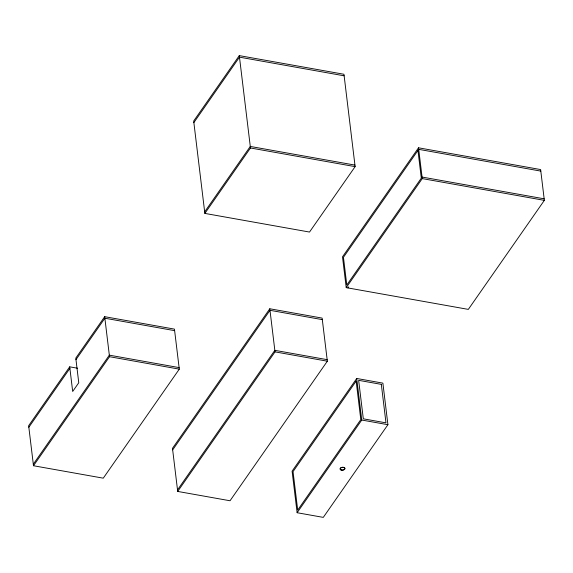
<?xml version="1.0" encoding="UTF-8"?>
<svg xmlns="http://www.w3.org/2000/svg" width="573" height="573" viewBox="0 0 573 573"><rect width="100%" height="100%" fill="white"/><g stroke="black" fill="none" stroke-linecap="round" stroke-linejoin="round"><path stroke-width="0.86" d="M239.292 55.617L193.681 121.039L204.855 213.407L309.513 232.058L355.131 166.636L343.95 74.268L239.292 55.617L250.473 147.984L204.855 213.407M193.867 122.579L239.478 57.157L344.137 75.808M69.705 366.835L28.65 425.718L33.492 465.742L103.269 478.176L179.292 369.141L174.45 329.117L104.68 316.683L75.786 358.111L78.766 382.743L72.685 391.466L69.705 366.835L77.556 368.231M28.836 427.25L69.892 368.375M75.973 359.651L104.866 318.223L174.636 330.65M204.668 211.867L250.286 146.444L354.945 165.096M33.306 464.202L109.336 355.167L179.105 367.601M33.492 465.742L109.522 356.707L104.68 316.683M269.797 308.768L172.48 448.33L177.702 491.433L230.031 500.759L327.341 361.198L322.126 318.094L269.797 308.768L275.019 351.872L177.702 491.433M172.666 449.869L269.983 310.308L322.312 319.634M177.515 489.901L274.832 350.332L327.154 359.658M418.526 147.805L342.496 256.84L346.221 287.632L468.32 309.391L544.35 200.357L540.625 169.565L418.526 147.805L422.251 178.597L346.221 287.632M347.961 287.94L348.728 286.851M356.721 378.474L292.094 471.156L297.122 512.72L323.287 517.383L387.914 424.7L382.886 383.136L356.721 378.474L361.749 420.038L297.122 512.72M540.812 171.105L418.713 149.345L343.442 257.291L346.794 285.003L421.305 178.146L417.946 150.434M422.065 177.057L544.164 198.817M250.473 147.984L355.131 166.636M422.251 178.597L544.35 200.357M275.019 351.872L327.341 361.198M109.522 356.707L179.292 369.141M361.749 420.038L387.914 424.7M356.148 381.102L293.039 471.6L297.702 510.092L360.804 419.594L356.148 381.102M381.324 384.368L358.648 380.329L363.311 418.813L385.98 422.853L381.324 384.368M341.064 469.903A2.342 1.375 -6.9 0 0 344.824 468.735A2.342 1.375 -6.9 0 0 341.666 467.496A2.342 1.375 -6.9 0 0 341.064 469.903M341.408 470.068A2.428 1.418 -6.9 0 0 344.932 468.449A2.428 1.418 -6.9 0 0 341.214 467.611A2.428 1.418 -6.9 0 0 341.408 470.068"/></g></svg>
